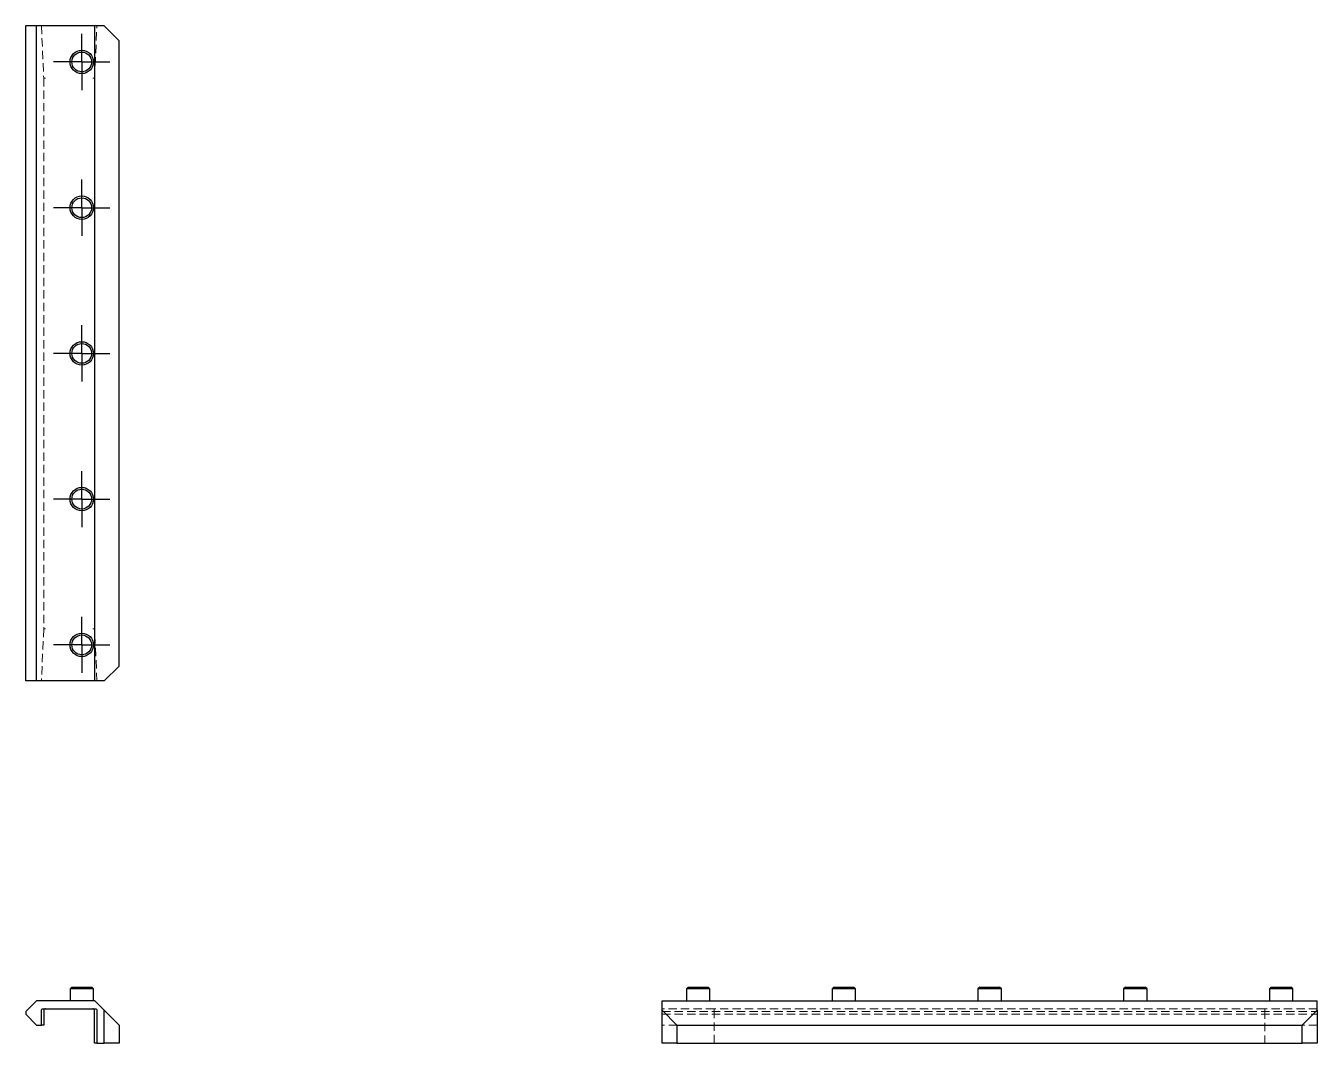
# Model space of a CAD drawing. Header units: millimetres. Extents: x 76 to 273, y 53 to 208.
import ezdxf

# ---------------------------------------------------------------- set-up
doc = ezdxf.new("R2010")
doc.units = ezdxf.units.MM
doc.linetypes.add('HIDDEN', pattern=[1.905, 1.27, -0.635])
doc.layers.add('10', color=7, linetype='Continuous')

# ---------------------------------------------------------------- blocks, each defined once
blk = doc.blocks.new('SW_CENTERMARKSYMBOL_0')
at = {"layer": '10', "color": 0}
for p, q in [((0, 2.5), (0, 4.29)), ((0, 0), (0, 2.5)), ((-2.5, 0), (-4.29, 0)), ((0, 0), (-2.5, 0)), ((0, 0), (0, -2.5)), ((0, 0), (2.5, 0)), ((2.5, 0), (4.29, 0)), ((0, -2.5), (0, -4.29))]:
    blk.add_line(p, q, dxfattribs=at)
blk = doc.blocks.new('SW_CENTERMARKSYMBOL_1')
at = {"layer": '10', "color": 0}
for p, q in [((0, 2.5), (0, 4.29)), ((0, 0), (0, 2.5)), ((-2.5, 0), (-4.29, 0)), ((0, 0), (-2.5, 0)), ((0, 0), (0, -2.5)), ((0, 0), (2.5, 0)), ((2.5, 0), (4.29, 0)), ((0, -2.5), (0, -4.29))]:
    blk.add_line(p, q, dxfattribs=at)
blk = doc.blocks.new('SW_CENTERMARKSYMBOL_2')
at = {"layer": '10', "color": 0}
for p, q in [((0, 2.5), (0, 4.29)), ((0, 0), (0, 2.5)), ((-2.5, 0), (-4.29, 0)), ((0, 0), (-2.5, 0)), ((0, 0), (0, -2.5)), ((0, 0), (2.5, 0)), ((2.5, 0), (4.29, 0)), ((0, -2.5), (0, -4.29))]:
    blk.add_line(p, q, dxfattribs=at)
blk = doc.blocks.new('SW_CENTERMARKSYMBOL_3')
at = {"layer": '10', "color": 0}
for p, q in [((0, 2.5), (0, 4.29)), ((0, 0), (0, 2.5)), ((-2.5, 0), (-4.29, 0)), ((0, 0), (-2.5, 0)), ((0, 0), (0, -2.5)), ((0, 0), (2.5, 0)), ((2.5, 0), (4.29, 0)), ((0, -2.5), (0, -4.29))]:
    blk.add_line(p, q, dxfattribs=at)
blk = doc.blocks.new('SW_CENTERMARKSYMBOL_4')
at = {"layer": '10', "color": 0}
for p, q in [((0, 2.5), (0, 4.29)), ((0, 0), (0, 2.5)), ((-2.5, 0), (-4.29, 0)), ((0, 0), (-2.5, 0)), ((0, 0), (0, -2.5)), ((0, 0), (2.5, 0)), ((2.5, 0), (4.29, 0)), ((0, -2.5), (0, -4.29))]:
    blk.add_line(p, q, dxfattribs=at)

msp = doc.modelspace()

# ---------------------------------------------------------------- linework, layer by layer
at = {"color": 7, "linetype": 'Continuous', "lineweight": 25}
for p, q in [((75.88, 108), (75.88, 208)), ((77.53, 208), (75.88, 208)), ((77.53, 108), (77.53, 208)), ((86.41, 208), (77.53, 208)), ((86.41, 108), (86.41, 208)), ((87.84, 208), (86.41, 208)), ((90.12, 205.72), (87.84, 208)), ((90.12, 110.28), (90.12, 205.72)), ((87.84, 108), (90.12, 110.28)), ((77.53, 108), (75.88, 108)), ((86.41, 108), (77.53, 108)), ((87.84, 108), (86.41, 108)), ((82.91, 61.28), (82.64, 61.01)), ((82.91, 61.28), (84.42, 61.28)), ((84.42, 61.28), (85.94, 61.28)), ((86.21, 61.01), (85.94, 61.28)), ((177, 61.28), (176.72, 61.01)), ((177, 61.28), (180.03, 61.28)), ((180.3, 61.01), (180.03, 61.28)), ((199.24, 61.28), (198.97, 61.01)), ((199.24, 61.28), (202.27, 61.28)), ((202.54, 61.01), (202.27, 61.28)), ((221.49, 61.28), (221.21, 61.01)), ((221.49, 61.28), (224.51, 61.28)), ((224.79, 61.01), (224.51, 61.28)), ((243.73, 61.28), (243.46, 61.01)), ((243.73, 61.28), (246.76, 61.28)), ((247.03, 61.01), (246.76, 61.28)), ((265.97, 61.28), (265.7, 61.01)), ((265.97, 61.28), (269, 61.28)), ((269.28, 61.01), (269, 61.28)), ((77.53, 59.18), (75.88, 57.54)), ((86.41, 59.18), (77.53, 59.18)), ((82.64, 61.01), (82.64, 59.18)), ((84.42, 61.01), (82.64, 61.01)), ((86.21, 61.01), (84.42, 61.01)), ((86.21, 59.18), (86.21, 61.01)), ((87.84, 57.76), (86.41, 59.18)), ((173, 57.76), (173, 59.18)), ((173, 59.18), (273, 59.18)), ((176.72, 61.01), (176.72, 59.18)), ((180.3, 61.01), (176.72, 61.01)), ((180.3, 59.18), (180.3, 61.01)), ((198.97, 61.01), (198.97, 59.18)), ((202.54, 61.01), (198.97, 61.01)), ((202.54, 59.18), (202.54, 61.01)), ((221.21, 61.01), (221.21, 59.18)), ((224.79, 61.01), (221.21, 61.01)), ((224.79, 59.18), (224.79, 61.01)), ((243.46, 61.01), (243.46, 59.18)), ((247.03, 61.01), (243.46, 61.01)), ((247.03, 59.18), (247.03, 61.01)), ((265.7, 61.01), (265.7, 59.18)), ((269.28, 61.01), (265.7, 61.01)), ((269.28, 59.18), (269.28, 61.01)), ((273, 57.76), (273, 59.18)), ((75.88, 57.54), (75.88, 57.12)), ((78.26, 55.48), (78.26, 57.71)), ((78.53, 57.98), (86.47, 57.98)), ((78.62, 57.71), (78.62, 55.48)), ((86.38, 52.72), (86.38, 57.71)), ((86.74, 57.71), (86.74, 52.72)), ((87.84, 52.72), (87.84, 57.76)), ((87.84, 57.76), (90.12, 55.48)), ((173, 57.76), (175.28, 55.48)), ((173, 52.72), (173, 57.76)), ((270.72, 55.48), (273, 57.76)), ((273, 57.76), (273, 52.72)), ((75.88, 57.12), (77.53, 55.48)), ((77.53, 55.48), (78.26, 55.48)), ((78.62, 55.48), (78.26, 55.48)), ((90.12, 55.48), (90.12, 52.72)), ((175.28, 55.48), (270.72, 55.48)), ((175.28, 55.48), (175.28, 52.72)), ((270.72, 52.72), (270.72, 55.48)), ((86.74, 52.72), (86.38, 52.72)), ((86.74, 52.72), (87.84, 52.72)), ((90.12, 52.72), (87.84, 52.72)), ((175.28, 52.72), (173, 52.72)), ((175.28, 52.72), (270.72, 52.72)), ((273, 52.72), (270.72, 52.72))]:
    msp.add_line(p, q, dxfattribs=at)
at = {"color": 7, "linetype": 'HIDDEN', "lineweight": 18}
for p, q in [((78.26, 208), (78.62, 200.03)), ((86.38, 200.03), (86.74, 208)), ((78.62, 200.03), (78.62, 115.97)), ((86.38, 115.97), (86.38, 200.03)), ((78.62, 115.97), (78.26, 108)), ((86.74, 108), (86.38, 115.97)), ((180.97, 57.98), (173, 57.98)), ((173, 57.54), (273, 57.54)), ((265.03, 57.98), (180.97, 57.98)), ((180.97, 52.72), (180.97, 57.71)), ((273, 57.98), (265.03, 57.98)), ((265.03, 57.71), (265.03, 52.72)), ((173, 57.12), (273, 57.12)), ((175.28, 55.48), (173, 55.48)), ((273, 55.48), (270.72, 55.48))]:
    msp.add_line(p, q, dxfattribs=at)
at = {"color": 7, "linetype": 'Continuous', "lineweight": 25}
for centre, radius in [((84.42, 202.49), 1.79), ((84.42, 202.49), 1.51), ((84.42, 180.24), 1.79), ((84.42, 180.24), 1.51), ((84.42, 158), 1.79), ((84.42, 158), 1.51), ((84.42, 135.76), 1.79), ((84.42, 135.76), 1.51), ((84.42, 113.51), 1.79), ((84.42, 113.51), 1.51)]:
    msp.add_circle(centre, radius, dxfattribs=at)
at = {"color": 7, "linetype": 'HIDDEN', "lineweight": 18}
for points in [[(78.89, 200.03), (78.83, 200.03), (78.75, 200.03), (78.65, 200.03), (78.62, 200.03), (78.62, 200.03)], [(86.38, 200.03), (86.38, 200.03), (86.35, 200.03), (86.24, 200.03), (86.17, 200.03), (86.1, 200.03)], [(78.89, 115.97), (78.83, 115.97), (78.75, 115.97), (78.65, 115.97), (78.62, 115.97), (78.62, 115.97)], [(86.38, 115.97), (86.38, 115.97), (86.35, 115.97), (86.24, 115.97), (86.17, 115.97), (86.1, 115.97)], [(180.97, 57.71), (180.97, 57.77), (180.97, 57.85), (180.97, 57.95), (180.97, 57.98), (180.97, 57.98)], [(265.03, 57.71), (265.03, 57.77), (265.03, 57.85), (265.03, 57.95), (265.03, 57.98), (265.03, 57.98)]]:
    msp.add_open_spline(points, degree=3, knots=[0, 0, 0, 0, 0.5, 0.5, 1, 1, 1, 1], dxfattribs=at)
at = {"color": 7, "linetype": 'Continuous', "lineweight": 25}
for points in [[(78.26, 57.71), (78.26, 57.77), (78.28, 57.85), (78.39, 57.95), (78.46, 57.98), (78.53, 57.98)], [(78.89, 57.98), (78.83, 57.98), (78.75, 57.95), (78.65, 57.85), (78.62, 57.77), (78.62, 57.71)], [(86.38, 57.71), (86.38, 57.77), (86.35, 57.85), (86.24, 57.95), (86.17, 57.98), (86.1, 57.98)], [(86.47, 57.98), (86.53, 57.98), (86.61, 57.95), (86.71, 57.85), (86.74, 57.77), (86.74, 57.71)]]:
    msp.add_open_spline(points, degree=3, knots=[0, 0, 0, 0, 0.5, 0.5, 1, 1, 1, 1], dxfattribs=at)

# ---------------------------------------------------------------- block references
at = {"layer": '10'}
for name, p in [('SW_CENTERMARKSYMBOL_0', (84.42, 202.49)), ('SW_CENTERMARKSYMBOL_1', (84.42, 180.24)), ('SW_CENTERMARKSYMBOL_4', (84.42, 158)), ('SW_CENTERMARKSYMBOL_2', (84.42, 135.76)), ('SW_CENTERMARKSYMBOL_3', (84.42, 113.51))]:
    msp.add_blockref(name, p, dxfattribs=at)

doc.saveas('drawing.dxf')
